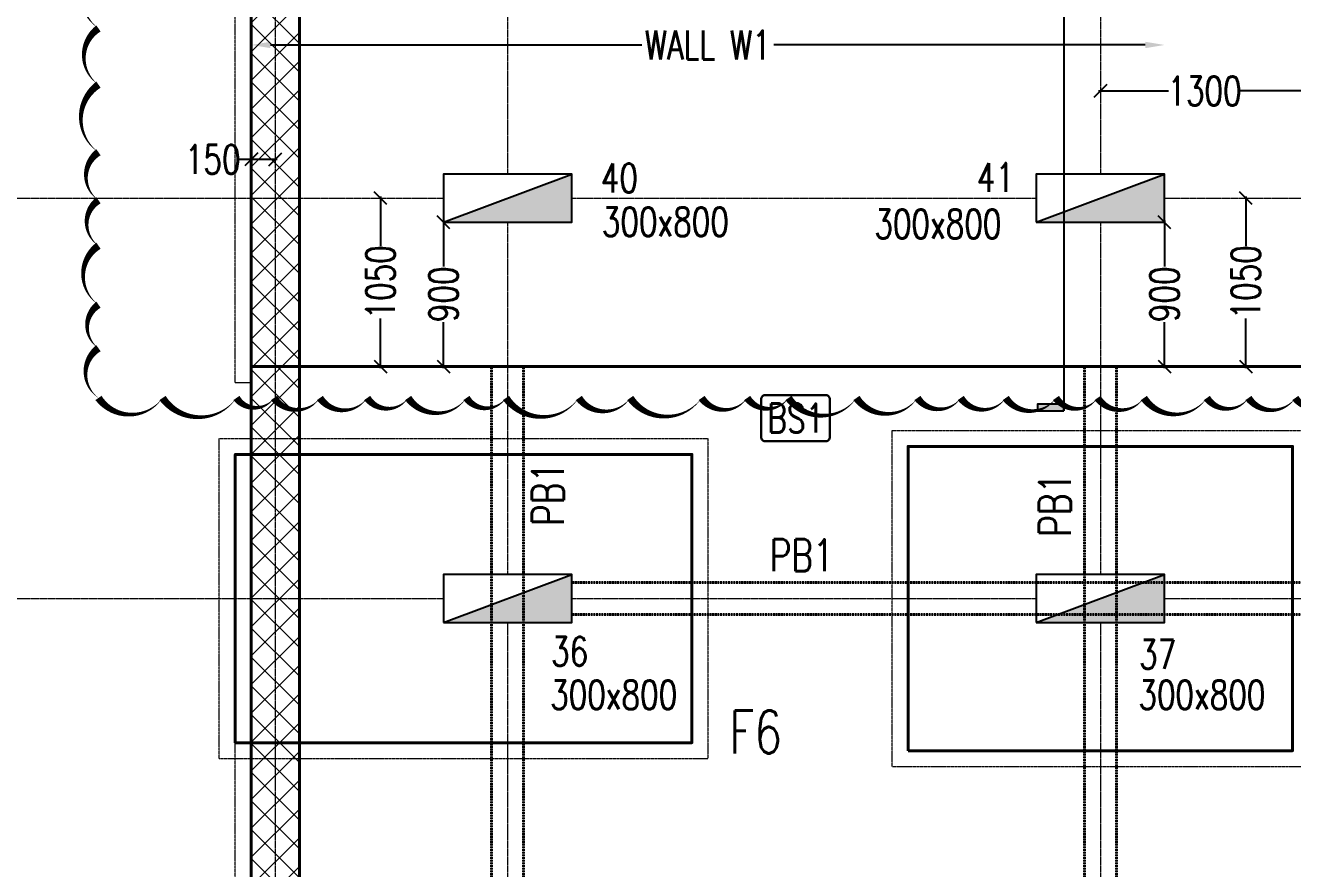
# Model space of a CAD drawing. Header units: millimetres. Extents: x -226110 to 125224, y -84 to 62581.
# Drawn here: x 7305 to 15215, y 39176 to 44441 of the extents above; entities that cross this region are included whole.
import ezdxf
from ezdxf.enums import TextEntityAlignment as Align

# ---------------------------------------------------------------- set-up
doc = ezdxf.new("R2010")
doc.units = ezdxf.units.MM
doc.set_wipeout_variables(frame=1)
for name, pattern in [('CENTER', [2, 1.25, -0.25, 0.25, -0.25]), ('CENTER2', [28.575, 19.05, -3.175, 3.175, -3.175]), ('DASHED2', [9.525, 6.35, -3.175]), ('DOT2', [0.125, 0, -0.125]), ('HIDDEN', [0.375, 0.25, -0.125]), ('HIDDEN2', [4.7625, 3.175, -1.5875])]:
    doc.linetypes.add(name, pattern=pattern)
for name, color, linetype, lineweight in [('Geo Col Size', 36, 'Continuous', 30), ('Geo GF11.12.23$0$Geo Col Hatch', 66, 'Continuous', 5), ('Geo GF11.12.23$0$Geo Column', 10, 'Continuous', 25), ('Geo-Beam 3', 9, 'HIDDEN2', 40), ('Geo-COLUMN-NO', 3, 'Continuous', 30), ('Geo-COLUMNS', 10, 'Continuous', 30), ('Geo-Dim  Sec & Plan', 250, 'Continuous', 25), ('Geo-Footing', 22, 'Continuous', 40), ('Geo-Footing inner L', 48, 'Continuous', 20), ('Geo-Footing Name', 7, 'Continuous', 30), ('Geo-Footing Pcc L', 251, 'HIDDEN', 13), ('Geo-GRID', 250, 'CENTER2', 13), ('Geo-Grid L', 250, 'CENTER', 13), ('Geo-RCC-PATT-RAMP', 8, 'Continuous', 13), ('Geo-Retaining-W-L', 126, 'Continuous', 40), ('Geo-Sec Sml', 7, 'Continuous', 25), ('Geo-TEXT-SLAB', 232, 'Continuous', 30)]:
    doc.layers.add(name, color=color, linetype=linetype, lineweight=lineweight)
doc.styles.add('Geo Txt Narr', font='simplex8.shx')
doc.styles.add('ISCOPEUR', font='isocpeur.ttf')
doc.styles.add('simplex', font='simplex.shx', dxfattribs={"width": 0.75})
doc.dimstyles.new('Geo1-80 Dim 100', dxfattribs={"dimtxt": 180, "dimasz": 80, "dimexe": 0.11, "dimexo": 0.2, "dimgap": 0.1, "dimtad": 0, "dimdec": 0, "dimdsep": 46, "dimtxsty": 'simplex', "dimblk": 'OBLIQUE', "dimcen": 5, "dimdle": 11, "dimse1": 1, "dimse2": 1, "dimclrd": 226, "dimclre": 252, "dimclrt": 6, "dimadec": 0, "dimazin": 0, "dimtfac": 1, "dimtdec": 0, "dimtmove": 0, "dimatfit": 3, "dimldrblk": 'OBLIQUE', "dimfxl": 1, "dimlwd": -1, "dimlwe": -1, "dimarcsym": 0})

# ---------------------------------------------------------------- blocks, each defined once
blk = doc.blocks.new('*U1255')
at = {"layer": 'Geo Col Size', "style": 'simplex', "width": 0.75}
blk.add_attdef('300X800', (278.4, -468.6), '', height=180, dxfattribs=at)
blk.add_wipeout([(-400, 150), (400, 150), (400, -150), (-400, -150)]).dxf.layer = 'Geo GF11.12.23$0$Geo Column'
at = {"layer": 'Geo GF11.12.23$0$Geo Col Hatch'}
h = blk.add_hatch(color=256, dxfattribs=at)
h.dxf.hatch_style = 1
h.paths.add_polyline_path([(-400, -150), (400, -150), (400, 150)])
at = {"layer": 'Geo GF11.12.23$0$Geo Column'}
blk.add_line((-400, -150), (400, 150), dxfattribs=at)
blk.add_lwpolyline([(-400, -150), (400, -150), (400, 150), (-400, 150)], close=True, dxfattribs=at)
blk = doc.blocks.new('Geo GF11.12.23')
ref = blk.add_blockref('*U1255', (46433, 40903))
ref.add_attrib('300X800', '300x800', (47021.3, 40666.2), dxfattribs={"layer": 'Geo Col Size', "height": 180, "style": 'simplex', "width": 0.75})
ref = blk.add_blockref('*U1255', (50133, 40903))
ref.add_attrib('300X800', '300x800', (48722.5, 40652), dxfattribs={"layer": 'Geo Col Size', "height": 180, "style": 'simplex', "width": 0.75})
ref = blk.add_blockref('*U1255', (46433, 38403))
ref.add_attrib('300X800', '300x800', (46698.7, 37712.2), dxfattribs={"layer": 'Geo Col Size', "height": 180, "style": 'simplex', "width": 0.75})
ref = blk.add_blockref('*U1255', (50133, 38403))
ref.add_attrib('300X800', '300x800', (50370.4, 37711.8), dxfattribs={"layer": 'Geo Col Size', "height": 180, "style": 'simplex', "width": 0.75})
at = {"layer": 'Geo-COLUMN-NO', "style": 'simplex', "width": 0.75}
for s, p in [('40', (47015.5, 40939)), ('41', (49362.5, 40943)), ('36', (46704.5, 37983.5)), ('37', (50374.5, 37965.2))]:
    blk.add_text(s, height=180, dxfattribs=at).set_placement(p)
blk = doc.blocks.new('GRID')
at = {"layer": 'Geo-Grid L', "ltscale": 3}
for p, q in [((-9570, 51726.6), (-9570, -6705.1)), ((-8120, 51726.6), (-8120, -6705.1)), ((-4420, 51726.6), (-4420, -6705.1)), ((-12192.8, 32960.1), (13410.8, 32960.1)), ((-12192.8, 30460.1), (13410.8, 30460.1))]:
    blk.add_line(p, q, dxfattribs=at)
blk = doc.blocks.new('*U512')
at = {"layer": 'Geo-Footing'}
blk.add_lwpolyline([(-1200, -950), (-1200, 950), (1200, 950), (1200, -950)], close=True, dxfattribs=at)
at = {"layer": 'Geo-Footing Pcc L', "linetype": 'DASHED2', "lineweight": 20, "ltscale": 0.3}
blk.add_lwpolyline([(-1300, -1050), (-1300, 1050), (1300, 1050), (1300, -1050)], close=True, dxfattribs=at)
at = {"layer": 'Geo-Footing Name', "style": 'simplex', "width": 0.75}
blk.add_attdef('F3', (1280, -1310), '', height=270, dxfattribs=at)
blk = doc.blocks.new('*U681')
at = {"layer": 'Geo-Footing'}
blk.add_lwpolyline([(-1700, -900), (-1700, 900), (1150, 900), (1150, -900)], close=True, dxfattribs=at)
at = {"layer": 'Geo-Footing inner L', "linetype": 'DOT2', "ltscale": 2}
blk.add_lwpolyline([(-400, -150), (400, -150), (400, 150), (-400, 150)], close=True, dxfattribs=at)
at = {"layer": 'Geo-Footing Pcc L', "linetype": 'DASHED2', "lineweight": 20, "ltscale": 0.3}
blk.add_lwpolyline([(-1800, -1000), (-1800, 1000), (1250, 1000), (1250, -1000)], close=True, dxfattribs=at)
at = {"layer": 'Geo-Footing Name', "style": 'simplex', "width": 0.75}
blk.add_attdef('F6', (1045, -1485), '', height=270, dxfattribs=at)
blk = doc.blocks.new('A$C20a6246b1')
at = {"layer": 'Geo-RCC-PATT-RAMP'}
h = blk.add_hatch(dxfattribs=at)
h.set_pattern_fill('ANSI37', color=256, scale=40)
edge = h.paths.add_edge_path()
edge.add_line((10909.6, 11849.5), (10909.6, 8599.5))
edge.add_line((10909.6, 8599.5), (11109.5, 8599.5))
edge.add_line((11109.5, 8599.5), (11109.5, 1999.5))
edge.add_line((11109.5, 1999.5), (12009.5, 1999.5))
edge.add_line((12009.5, 1999.5), (12009.5, -800.5))
edge.add_line((12009.5, -800.5), (-2810.5, -800.5))
edge.add_line((-2810.5, -800.5), (-2810.5, 45749.5))
edge.add_line((-2810.5, 45749.5), (-1510.5, 45749.5))
edge.add_line((-1510.5, 45749.5), (-1510.5, 51339.5))
edge.add_line((-1510.5, 51339.5), (2439.5, 51339.5))
edge.add_arc((4876.8, 51453.3), 2439.9, 93.09999, 182.67342, ccw=False)
edge.add_line((4744.8, 53889.7), (12205.4, 53889.5))
edge.add_arc((11922.2, 48006.6), 5889.8, 54.59966, 87.24425, ccw=False)
edge.add_line((15334.1, 52807.5), (15912.2, 52338.8))
edge.add_arc((11852, 47931.9), 5992.2, 10.07153, 47.3451, ccw=False)
edge.add_arc((17259.5, 48892.3), 500, 0, 10.07153, ccw=False)
edge.add_line((17759.5, 48892.3), (17759.5, -1000.6))
edge.add_line((17759.5, -1000.6), (18059.5, -1000.6))
edge.add_line((18059.5, -1000.6), (18059.5, 48874.5))
edge.add_arc((17059.5, 48874.5), 1000, 0, 10.26058)
edge.add_arc((11852, 47931.9), 6292.2, 10.26058, 47.43257)
edge.add_line((16108.4, 52565.9), (15515.7, 53046.4))
edge.add_arc((11922.2, 48006.6), 6189.8, 54.51055, 87.31184)
edge.add_line((12212.5, 54189.5), (4756.4, 54189.7))
edge.add_arc((4875.2, 51454), 2738.3, 92.48497, 176.11415)
edge.add_line((2143.2, 51639.5), (-1810.5, 51639.5))
edge.add_line((-1810.5, 51639.5), (-1810.5, 46049.5))
edge.add_line((-1810.5, 46049.5), (-3110.5, 46049.5))
edge.add_line((-3110.5, 46049.5), (-3110.5, -1100.5))
edge.add_line((-3110.5, -1100.5), (12309.5, -1100.5))
edge.add_line((12309.5, -1100.5), (12309.5, 2299.5))
edge.add_line((12309.5, 2299.5), (11409.5, 2299.5))
edge.add_line((11409.5, 2299.5), (11409.5, 8899.5))
edge.add_line((11409.5, 8899.5), (11209.6, 8899.5))
edge.add_line((11209.6, 8899.5), (11209.6, 11549.5))
edge.add_line((11209.6, 11549.5), (12309.5, 11549.5))
edge.add_line((12309.5, 11549.5), (12309.5, 49039.5))
edge.add_line((12309.5, 49039.5), (7389.5, 49039.5))
edge.add_line((7389.5, 49039.5), (7389.5, 48739.5))
edge.add_line((7389.5, 48739.5), (12009.5, 48739.5))
edge.add_line((12009.5, 48739.5), (12009.5, 11849.5))
edge.add_line((12009.5, 11849.5), (10909.6, 11849.5))
at = {"layer": 'Geo-Retaining-W-L'}
for points in [[(-2810.5, -800.5), (-2810.5, 45749.5), (-1510.5, 45749.5), (-1510.5, 51339.5), (2439.5, 51339.5, -0.412035), (4744.8, 53889.7), (12205.4, 53889.5, -0.14341), (15334.1, 52807.5), (15912.2, 52338.8, -0.164086), (17751.8, 48979.8, -0.043974), (17759.5, 48892.3), (17759.5, -1000.6)], [(18059.5, -1000.6), (18059.5, 48874.5, 0.0448), (18043.5, 49052.7, 0.163631), (16108.4, 52565.9), (15515.7, 53046.4, 0.144108), (12212.5, 54189.5), (4756.4, 54189.7, 0.382009), (2143.2, 51639.5), (-1810.5, 51639.5), (-1810.5, 46049.5), (-3110.5, 46049.5), (-3110.5, -1100.5)]]:
    blk.add_lwpolyline(points, format="xyb", dxfattribs=at)
blk = doc.blocks.new('_Oblique')
at = {"color": 0, "linetype": 'ByBlock', "lineweight": -2}
blk.add_line((-0.5, -0.5), (0.5, 0.5), dxfattribs=at)
blk = doc.blocks.new('*D720')
at = {"layer": 'Geo-Dim  Sec & Plan', "color": 226, "linetype": 'Continuous', "transparency": 16777216}
for p, q in [((14415.1, 43222.7), (14415.1, 42935.4)), ((14415.1, 42300.7), (14415.1, 42588.1))]:
    blk.add_line(p, q, dxfattribs=at)
at = {"layer": 'Geo-Dim  Sec & Plan', "color": 226, "transparency": 16777216, "xscale": 80, "yscale": 80, "zscale": 80}
for p, rotation in [((14415.1, 43211.7), 90), ((14415.1, 42311.7), 270)]:
    blk.add_blockref('_Oblique', p, dxfattribs=dict(at, rotation=rotation))
at = {"layer": 'Geo-Dim  Sec & Plan', "color": 6, "transparency": 16777216, "insert": (14415.1, 42761.7), "char_height": 180, "attachment_point": 5, "rotation": 90, "style": 'simplex'}
blk.add_mtext('900', dxfattribs=at)
blk = doc.blocks.new('*D721')
at = {"layer": 'Geo-Dim  Sec & Plan', "color": 226, "linetype": 'Continuous', "transparency": 16777216}
for p, q in [((9915.1, 43222.7), (9915.1, 42935.4)), ((9915.1, 42300.7), (9915.1, 42588.1))]:
    blk.add_line(p, q, dxfattribs=at)
at = {"layer": 'Geo-Dim  Sec & Plan', "color": 226, "transparency": 16777216, "xscale": 80, "yscale": 80, "zscale": 80}
for p, rotation in [((9915.1, 43211.7), 90), ((9915.1, 42311.7), 270)]:
    blk.add_blockref('_Oblique', p, dxfattribs=dict(at, rotation=rotation))
at = {"layer": 'Geo-Dim  Sec & Plan', "color": 6, "transparency": 16777216, "insert": (9915.1, 42761.7), "char_height": 180, "attachment_point": 5, "rotation": 90, "style": 'simplex'}
blk.add_mtext('900', dxfattribs=at)
blk = doc.blocks.new('*D722')
at = {"layer": 'Geo-Dim  Sec & Plan', "color": 226, "linetype": 'Continuous', "transparency": 16777216}
for p, q in [((8835.1, 44318.9), (11153.6, 44318.9)), ((14295.1, 44318.9), (11976.6, 44318.9))]:
    blk.add_line(p, q, dxfattribs=at)
at = {"layer": 'Geo-Dim  Sec & Plan', "color": 226, "transparency": 16777216}
for points in [[(8835.1, 44338.9), (8835.1, 44298.9), (8715.1, 44318.9)], [(14295.1, 44338.9), (14295.1, 44298.9), (14415.1, 44318.9)]]:
    blk.add_solid(points, dxfattribs=at)
at = {"layer": 'Geo-Dim  Sec & Plan', "color": 4, "transparency": 16777216, "insert": (11565.1, 44318.9), "char_height": 180, "attachment_point": 5, "style": 'simplex'}
blk.add_mtext('WALL W1', dxfattribs=at)
blk = doc.blocks.new('*D739')
at = {"layer": 'Geo-Dim  Sec & Plan', "color": 226, "linetype": 'Continuous', "transparency": 16777216}
for p, q in [((9522.2, 43372.7), (9522.2, 43061.8)), ((9522.2, 42300.7), (9522.2, 42611.6))]:
    blk.add_line(p, q, dxfattribs=at)
at = {"layer": 'Geo-Dim  Sec & Plan', "color": 226, "transparency": 16777216, "xscale": 80, "yscale": 80, "zscale": 80}
for p, rotation in [((9522.2, 43361.7), 90), ((9522.2, 42311.7), 270)]:
    blk.add_blockref('_Oblique', p, dxfattribs=dict(at, rotation=rotation))
at = {"layer": 'Geo-Dim  Sec & Plan', "color": 6, "transparency": 16777216, "insert": (9522.2, 42836.7), "char_height": 180, "attachment_point": 5, "rotation": 90, "style": 'simplex'}
blk.add_mtext('1050', dxfattribs=at)
blk = doc.blocks.new('*D740')
at = {"layer": 'Geo-Dim  Sec & Plan', "color": 226, "linetype": 'Continuous', "transparency": 16777216}
for p, q in [((8715.1, 43604.3), (8635.1, 43604.3)), ((8876.1, 43604.3), (8715.1, 43604.3))]:
    blk.add_line(p, q, dxfattribs=at)
at = {"layer": 'Geo-Dim  Sec & Plan', "color": 226, "transparency": 16777216, "xscale": 80, "yscale": 80, "zscale": 80, "rotation": 180}
blk.add_blockref('_Oblique', (8715.1, 43604.3), dxfattribs=at)
at = {"layer": 'Geo-Dim  Sec & Plan', "color": 226, "transparency": 16777216, "xscale": 80, "yscale": 80, "zscale": 80}
blk.add_blockref('_Oblique', (8865.1, 43604.3), dxfattribs=at)
at = {"layer": 'Geo-Dim  Sec & Plan', "color": 6, "transparency": 16777216, "insert": (8474.3, 43604.3), "char_height": 180, "attachment_point": 5, "style": 'simplex'}
blk.add_mtext('150', dxfattribs=at)
blk = doc.blocks.new('*D741')
at = {"layer": 'Geo-Dim  Sec & Plan', "color": 226, "linetype": 'Continuous', "transparency": 16777216}
for p, q in [((14923, 43372.7), (14923, 43061.8)), ((14923, 42300.7), (14923, 42611.6))]:
    blk.add_line(p, q, dxfattribs=at)
at = {"layer": 'Geo-Dim  Sec & Plan', "color": 226, "transparency": 16777216, "xscale": 80, "yscale": 80, "zscale": 80}
for p, rotation in [((14923, 43361.7), 90), ((14923, 42311.7), 270)]:
    blk.add_blockref('_Oblique', p, dxfattribs=dict(at, rotation=rotation))
at = {"layer": 'Geo-Dim  Sec & Plan', "color": 6, "transparency": 16777216, "insert": (14923, 42836.7), "char_height": 180, "attachment_point": 5, "rotation": 90, "style": 'simplex'}
blk.add_mtext('1050', dxfattribs=at)
blk = doc.blocks.new('*D742')
at = {"layer": 'Geo-Dim  Sec & Plan', "color": 226, "linetype": 'Continuous', "transparency": 16777216}
for p, q in [((14004.1, 44031.4), (14440, 44031.4)), ((15326.1, 44031.4), (14890.2, 44031.4))]:
    blk.add_line(p, q, dxfattribs=at)
at = {"layer": 'Geo-Dim  Sec & Plan', "color": 226, "transparency": 16777216, "xscale": 80, "yscale": 80, "zscale": 80, "rotation": 180}
blk.add_blockref('_Oblique', (14015.1, 44031.4), dxfattribs=at)
at = {"layer": 'Geo-Dim  Sec & Plan', "color": 226, "transparency": 16777216, "xscale": 80, "yscale": 80, "zscale": 80}
blk.add_blockref('_Oblique', (15315.1, 44031.4), dxfattribs=at)
at = {"layer": 'Geo-Dim  Sec & Plan', "color": 6, "transparency": 16777216, "insert": (14665.1, 44031.4), "char_height": 180, "attachment_point": 5, "style": 'simplex'}
blk.add_mtext('1300', dxfattribs=at)
blk = doc.blocks.new('*U745')
at = {"layer": 'Geo-Sec Sml', "ltscale": 0.1}
for points in [[(3.5, 0, 0.414214), (10.5, -7), (10.5, -10.5), (0, 0), (10.5, 10.5), (10.5, 7, 0.414214)], [(5.83, -96.28), (5.83, -95.12), (10.5, -95.12), (10.5, -96.28)]]:
    blk.add_hatch(color=162, dxfattribs=at).paths.add_polyline_path(points)
at = {"color": 8}
blk.add_line((10.5, -7), (10.5, -96.28), dxfattribs=at)
blk.add_lwpolyline([(17.5, 0), (3.5, 0)], dxfattribs=at)
blk.add_circle((10.5, 0), 7, dxfattribs=at)
at = {"layer": 'Geo-Sec Sml'}
blk.add_lwpolyline([(10.5, -7), (10.5, -10.5), (0, 0), (10.5, 10.5), (10.5, 7)], dxfattribs=at)
blk.add_lwpolyline([(10.5, -96.28), (10.5, -95.12), (5.83, -95.12), (5.83, -96.28)], close=True, dxfattribs=at)
at = {"layer": 'Geo-Sec Sml', "lineweight": 18, "ltscale": 0.1, "style": 'ISCOPEUR'}
blk.add_attdef('00', text='', height=3, dxfattribs=at).set_placement((10.5, 3.5), align=Align.MIDDLE)
at = {"layer": 'Geo-Sec Sml', "color": 1, "style": 'Geo Txt Narr'}
blk.add_attdef('00', text='', height=2.5, dxfattribs=at).set_placement((10.5, -2.33), align=Align.MIDDLE)

msp = doc.modelspace()

# ---------------------------------------------------------------- linework, layer by layer
at = {"layer": 'Geo-Footing Pcc L', "linetype": 'DASHED2', "lineweight": 20, "ltscale": 0.3}
for points in [[(8615.1, 42211.7), (8715.1, 42211.7)], [(8615.1, 36001.7), (8615.1, 39961.7)]]:
    msp.add_lwpolyline(points, dxfattribs=at)

# ---------------------------------------------------------------- block references
ref = msp.add_blockref('*U681', (10315.1, 40861.7))
ref.add_attrib('F6', 'F6', (11698.7, 39893.8), dxfattribs={"layer": 'Geo-Footing Name', "height": 270, "style": 'simplex', "width": 0.75})
ref = msp.add_blockref('*U512', (14015.1, 40861.7))
ref.add_attrib('F3', 'F3', (15525.1, 39856.4), dxfattribs={"layer": 'Geo-Footing Name', "height": 270, "style": 'simplex', "width": 0.75})
at = {"layer": 'Geo-GRID'}
msp.add_blockref('GRID', (18435.1, 10401.7), dxfattribs=at)
at = {"layer": 'Geo-Retaining-W-L'}
msp.add_blockref('A$C20a6246b1', (11825.6, 5702.2), dxfattribs=at)

# ---------------------------------------------------------------- dimensions: what is measured, and where the dimension line sits
at = {"layer": 'Geo-Dim  Sec & Plan'}
dim = msp.add_linear_dim(base=(8715.1, 43604.3), p1=(8865.1, 43604.3), p2=(8715.1, 43604.3), dimstyle='Geo1-80 Dim 100', dxfattribs=at)
dim.commit()
dim.dimension.update_dxf_attribs({"geometry": '*D740', "text_midpoint": (8474.3, 43604.3)})

# ---------------------------------------------------------------- next in the draw order: block references
at = {"layer": 'Geo-COLUMNS'}
msp.add_blockref('Geo GF11.12.23', (-36117.9, 2458.7), dxfattribs=at)

# ---------------------------------------------------------------- next in the draw order: linework, layer by layer
at = {"color": 2}
msp.add_lwpolyline([(15493.2, 42114.5, 0, 46.7, -0.520567), (15231.8, 42114.5, 0, 46.7, -0.520567), (14939.2, 42114.5, 0, 46.7, -0.520567), (14679.5, 42114.5, 0, 46.7, -0.520567), (14286.4, 42114.5, 0, 46.7, -0.520567), (13997.4, 42114.5, 0, 46.7, -0.520567), (13737.5, 42114.5, 0, 46.7, -0.520567), (13424.4, 42114.5, 0, 46.7, -0.520567), (13143.4, 42114.5, 0, 46.7, -0.520567), (12873.1, 42114.5, 0, 46.7, -0.520567), (12492.4, 42114.5, 0, 46.7, -0.520567), (12068.2, 42114.5, 0, 46.7, -0.520567), (11810.3, 42114.5, 0, 46.7, -0.520567), (11526.1, 42114.5, 0, 46.7, -0.520567), (11080.3, 42114.5, 0, 46.7, -0.520567), (10759.5, 42114.5, 0, 46.7, -0.520567), (10304.9, 42114.5, 0, 46.7, -0.520567), (10057.9, 42114.5, 0, 46.7, -0.520567), (9694.3, 42114.5, 0, 46.7, -0.520567), (9438.4, 42114.5, 0, 46.7, -0.520567), (9143.3, 42114.5, 0, 46.7, -0.520567), (8857.1, 42114.5, 0, 46.7, -0.520567), (8622.2, 42114.5, 0, 46.7, -0.520567), (8161.1, 42114.5, 0, 46.7, -0.520567), (7761.3, 42114.8, 0, 46.7, -0.520567), (7761.3, 42425.3, 0, 46.7, -0.520567), (7761.3, 42697.1, 0, 46.7, -0.520567), (7761.3, 43065.5, 0, 46.7, -0.520567), (7761.3, 43348.9, 0, 46.7, -0.520567), (7761.3, 43648.9, 0, 46.7, -0.520567), (7761.3, 44071.2, 0, 46.7, -0.520567), (7761.3, 44422, 0, 46.7, -0.520567), (7761.3, 44815, 0, 46.7, -0.520567)], format="xyseb", dxfattribs=at)
at = {"layer": 'Geo-Beam 3', "ltscale": 0.5}
for p, q in [((10215.1, 7901.7), (10215.1, 42311.7)), ((10415.1, 7901.7), (10415.1, 42311.7)), ((13915.1, 7901.7), (13915.1, 42311.7)), ((14115.1, 7901.7), (14115.1, 42311.7)), ((10715.1, 40961.7), (22135.1, 40961.7)), ((10715.1, 40761.7), (22135.1, 40761.7))]:
    msp.add_line(p, q, dxfattribs=at)
at = {"layer": 'Geo-Footing'}
msp.add_lwpolyline([(15315.1, 42311.7), (8715.1, 42311.7), (8715.1, 52551.7), (10015.1, 52551.7), (10015.1, 58141.7), (15315.1, 58141.7)], dxfattribs=at)
at = {"layer": 'Geo-Footing Pcc L', "linetype": 'DASHED2', "lineweight": 20, "ltscale": 0.3}
msp.add_lwpolyline([(8615.1, 42211.7), (8615.1, 42211.7), (8615.1, 52651.7), (9915.1, 52651.7), (9915.1, 58241.7)], dxfattribs=at)
at = {"layer": 'Geo-TEXT-SLAB', "linetype": 'Continuous'}
msp.add_lwpolyline([(11922, 42131.6), (12301.7, 42131.6, -0.414214), (12326.7, 42106.6), (12326.7, 41870.1, -0.414214), (12301.7, 41845.1), (11922, 41845.1, -0.414214), (11897, 41870.1), (11897, 42106.6, -0.414214)], format="xyb", close=True, dxfattribs=at)

# ---------------------------------------------------------------- next in the draw order: block references
at = {"layer": 'Geo-Sec Sml'}
ref = msp.add_blockref('*U745', (13418.9, 45404.9), dxfattribs=dict(at, xscale=35, yscale=35, zscale=35))
ref.add_attrib('00', 'SD03A', dxfattribs={"color": 1, "height": 100, "style": 'Geo Txt Narr', "width": 0.75}).set_placement((13783, 45310.7), align=Align.MIDDLE)
ref.add_attrib('00', '5', dxfattribs={"lineweight": 18, "ltscale": 0.1, "height": 175, "style": 'ISCOPEUR'}).set_placement((13786.4, 45527.4), align=Align.MIDDLE)

# ---------------------------------------------------------------- next in the draw order: texts
at = {"layer": 'Geo-Beam 3', "ltscale": 0.5, "style": 'simplex', "width": 0.75}
for p in [(10666.4, 41314.8), (13831.6, 41247.7)]:
    msp.add_text('PB1', height=200, rotation=90, dxfattribs=at).set_placement(p)
msp.add_text('PB1', height=200, dxfattribs=at).set_placement((11951.7, 41032.4))
at = {"layer": 'Geo-TEXT-SLAB', "color": 7, "linetype": 'Continuous', "style": 'simplex', "width": 0.75}
msp.add_text('BS1', height=180, dxfattribs=at).set_placement((12113.6, 41899.1), align=Align.CENTER)

# ---------------------------------------------------------------- next in the draw order: dimensions: what is measured, and where the dimension line sits
at = {"layer": 'Geo-Dim  Sec & Plan'}
dim = msp.add_linear_dim(base=(8715.1, 44318.9), p1=(14415.1, 44551.7), p2=(8715.1, 44425.2), text='WALL W1', dimstyle='Geo1-80 Dim 100', override={"dimasz": 120, "dimsah": 1, "dimclrt": 4}, dxfattribs=at)
dim.commit()
dim.dimension.update_dxf_attribs({"geometry": '*D722', "text_midpoint": (11565.1, 44318.9)})
dim = msp.add_linear_dim(base=(15315.1, 44031.4), p1=(14015.1, 44031.4), p2=(15315.1, 44031.4), dimstyle='Geo1-80 Dim 100', dxfattribs=at)
dim.commit()
dim.dimension.update_dxf_attribs({"geometry": '*D742', "text_midpoint": (14665.1, 44031.4)})
for base, p1, p2, picture, middle in [((9522.2, 42311.7), (9522.2, 43361.7), (9522.2, 42311.7), '*D739', (9522.2, 42836.7)), ((14923, 42311.7), (14923, 43361.7), (14923, 42311.7), '*D741', (14923, 42836.7)), ((9915.1, 42311.7), (9915.1, 43211.7), (9915.1, 42311.7), '*D721', (9915.1, 42761.7)), ((14415.1, 42311.7), (14415.1, 43211.7), (14415.1, 42311.7), '*D720', (14415.1, 42761.7))]:
    dim = msp.add_linear_dim(base=base, p1=p1, p2=p2, angle=90, dimstyle='Geo1-80 Dim 100', dxfattribs=at)
    dim.commit()
    dim.dimension.update_dxf_attribs({"geometry": picture, "text_midpoint": middle})

doc.saveas('drawing.dxf')
